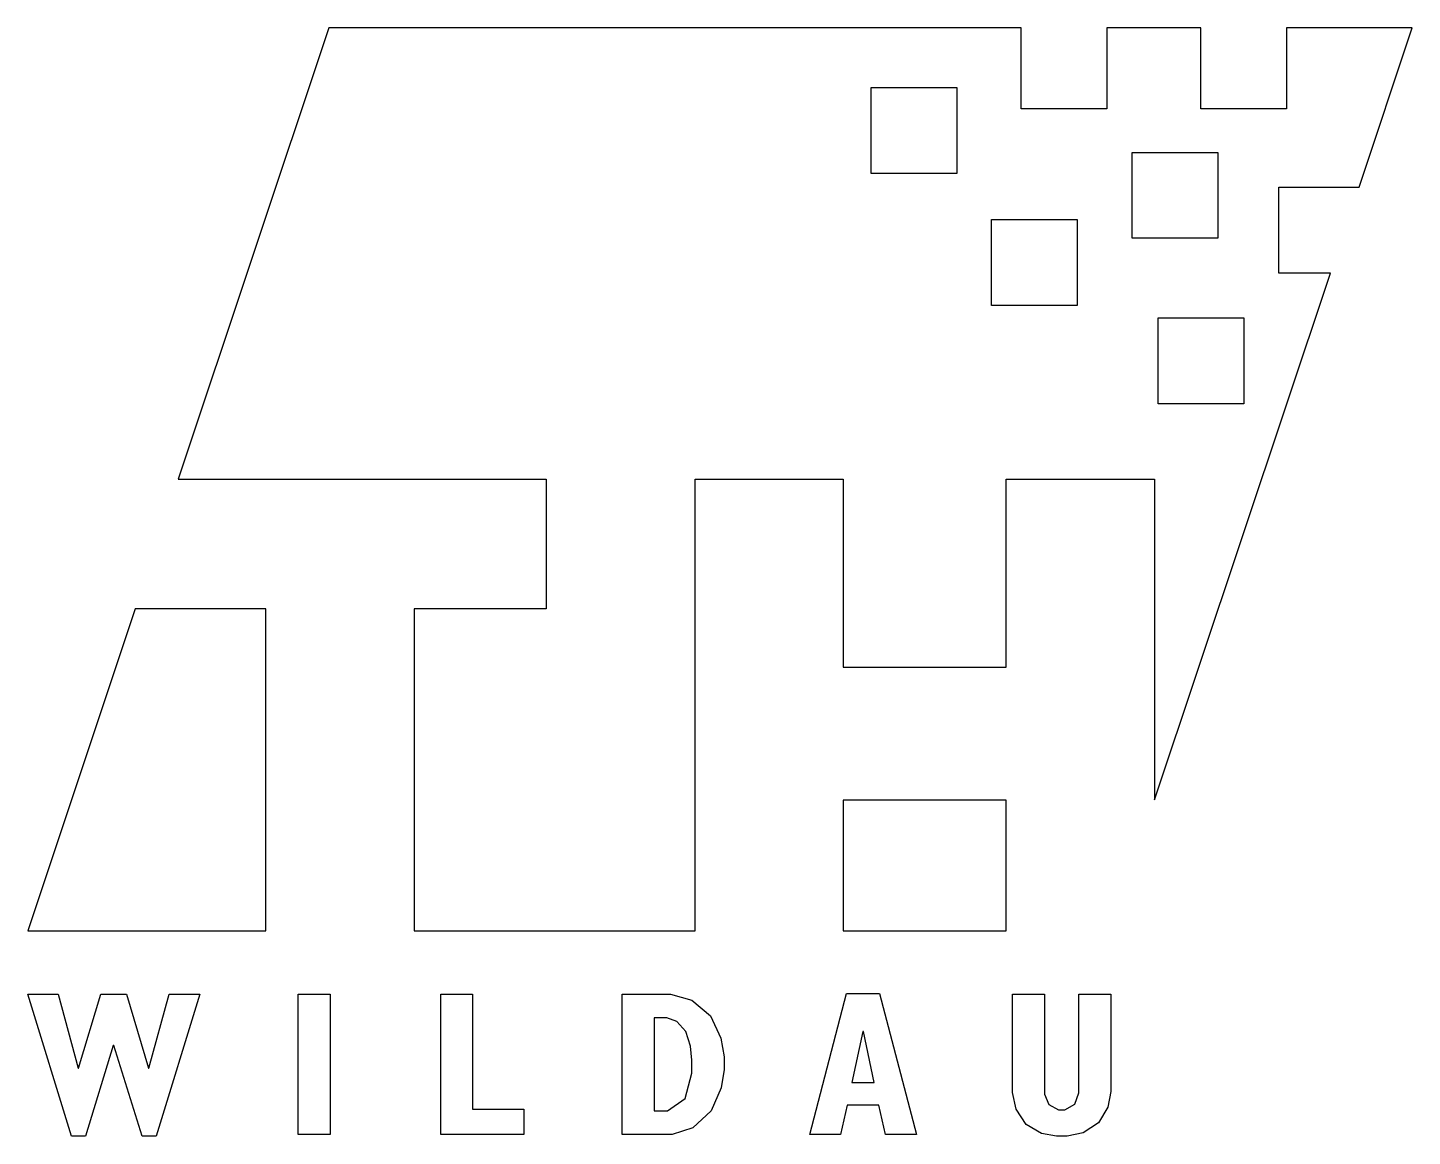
# Model space of a CAD drawing. Extents: x 0 to 37, y 0 to 29.7.
import ezdxf

# ---------------------------------------------------------------- set-up
doc = ezdxf.new("R2010")
doc.units = 0
doc.layers.get('0').update_dxf_attribs({"linetype": 'CONTINUOUS'})

msp = doc.modelspace()

# ---------------------------------------------------------------- linework, layer by layer
at = {"color": 152}
for p, q in [((8.053, 29.654), (4.027, 17.576)), ((26.578, 29.654), (8.053, 29.654)), ((26.578, 27.481), (26.578, 29.654)), ((31.382, 29.654), (28.873, 29.654)), ((28.873, 29.654), (28.873, 27.481)), ((31.382, 27.481), (31.382, 29.654)), ((37.042, 29.654), (33.676, 29.654)), ((33.676, 29.654), (33.676, 27.481)), ((35.617, 25.384), (37.042, 29.654)), ((22.563, 25.758), (22.563, 28.051)), ((22.563, 28.051), (24.857, 28.051)), ((24.857, 28.051), (24.857, 25.758)), ((28.873, 27.481), (26.578, 27.481)), ((33.676, 27.481), (31.382, 27.481)), ((29.545, 24.025), (29.545, 26.319)), ((29.545, 26.319), (31.841, 26.319)), ((31.841, 26.319), (31.841, 24.025)), ((24.857, 25.758), (22.563, 25.758)), ((33.467, 23.089), (33.467, 25.384)), ((33.467, 25.384), (35.617, 25.384)), ((25.783, 22.226), (25.783, 24.521)), ((25.783, 24.521), (28.076, 24.521)), ((28.076, 24.521), (28.076, 22.226)), ((31.841, 24.025), (29.545, 24.025)), ((30.142, 8.996), (34.851, 23.089)), ((34.851, 23.089), (33.467, 23.089)), ((28.076, 22.226), (25.783, 22.226)), ((30.245, 19.597), (30.245, 21.892)), ((30.245, 21.892), (32.538, 21.892)), ((32.538, 21.892), (32.538, 19.597)), ((32.538, 19.597), (30.245, 19.597)), ((4.027, 17.576), (13.869, 17.576)), ((13.869, 17.576), (13.869, 14.111)), ((17.854, 5.496), (17.854, 17.576)), ((17.854, 17.576), (21.816, 17.576)), ((21.816, 17.576), (21.816, 12.553)), ((26.177, 12.553), (26.177, 17.576)), ((26.177, 17.576), (30.142, 17.576)), ((30.142, 17.576), (30.142, 8.996)), ((2.872, 14.111), (0, 5.496)), ((6.373, 14.111), (2.872, 14.111)), ((6.373, 5.496), (6.373, 14.111)), ((13.869, 14.111), (10.337, 14.111)), ((10.337, 14.111), (10.337, 5.496)), ((21.816, 12.553), (26.177, 12.553)), ((26.177, 8.988), (21.816, 8.988)), ((21.816, 8.988), (21.816, 5.496)), ((26.177, 5.496), (26.177, 8.988)), ((0, 5.496), (6.373, 5.496)), ((10.337, 5.496), (17.854, 5.496)), ((21.816, 5.496), (26.177, 5.496)), ((0, 3.802), (0.819, 3.802)), ((1.175, 0), (0, 3.802)), ((0.819, 3.802), (1.352, 1.819)), ((1.361, 1.819), (1.961, 3.802)), ((1.961, 3.802), (2.642, 3.802)), ((2.642, 3.802), (3.23, 1.819)), ((3.241, 1.819), (3.785, 3.802)), ((4.604, 3.802), (3.433, 0)), ((3.785, 3.802), (4.604, 3.802)), ((7.236, 3.802), (8.088, 3.802)), ((7.236, 0.05), (7.236, 3.802)), ((8.088, 3.802), (8.088, 0.05)), ((11.052, 3.802), (11.903, 3.802)), ((11.052, 0.05), (11.052, 3.802)), ((11.903, 3.802), (11.903, 0.725)), ((15.905, 3.802), (17.015, 3.802)), ((15.905, 0.05), (15.905, 3.802)), ((17.015, 3.802), (17.201, 3.802)), ((17.201, 3.802), (17.763, 3.642)), ((20.923, 0.05), (21.905, 3.824)), ((21.905, 3.824), (22.79, 3.824)), ((22.79, 3.824), (23.774, 0.05)), ((26.347, 1.324), (26.347, 3.802)), ((26.347, 3.802), (27.198, 3.802)), ((27.198, 3.802), (27.198, 1.22)), ((28.122, 1.264), (28.122, 3.802)), ((28.122, 3.802), (28.973, 3.802)), ((28.973, 3.802), (28.973, 1.335)), ((17.763, 3.642), (18.265, 3.222)), ((17.004, 3.171), (16.757, 3.171)), ((16.757, 3.171), (16.757, 0.681)), ((17.095, 3.171), (17.004, 3.171)), ((17.37, 3.074), (17.095, 3.171)), ((17.606, 2.807), (17.37, 3.074)), ((18.265, 3.222), (18.547, 2.629)), ((17.73, 2.407), (17.606, 2.807)), ((18.547, 2.629), (18.635, 2.125)), ((22.346, 2.802), (22.049, 1.44)), ((22.356, 2.802), (22.346, 2.802)), ((22.648, 1.44), (22.356, 2.802)), ((2.29, 2.428), (1.543, 0)), ((2.303, 2.428), (2.29, 2.428)), ((3.066, 0), (2.303, 2.428)), ((17.767, 2.035), (17.73, 2.407)), ((17.767, 1.911), (17.767, 2.035)), ((17.767, 1.688), (17.767, 1.911)), ((18.635, 2.125), (18.635, 1.955)), ((18.635, 1.955), (18.635, 1.79)), ((1.352, 1.819), (1.361, 1.819)), ((3.23, 1.819), (3.241, 1.819)), ((17.593, 1.014), (17.767, 1.688)), ((18.635, 1.79), (18.551, 1.294)), ((18.551, 1.294), (18.281, 0.679)), ((22.049, 1.44), (22.648, 1.44)), ((26.347, 1.174), (26.347, 1.324)), ((26.442, 0.723), (26.347, 1.174)), ((27.198, 1.22), (27.198, 1.129)), ((27.198, 1.129), (27.316, 0.854)), ((28.014, 0.86), (28.122, 1.163)), ((28.122, 1.163), (28.122, 1.264)), ((28.973, 1.198), (28.892, 0.78)), ((28.973, 1.335), (28.973, 1.198)), ((17.118, 0.681), (17.593, 1.014)), ((21.927, 0.83), (21.747, 0.05)), ((22.773, 0.83), (21.927, 0.83)), ((22.95, 0.05), (22.773, 0.83)), ((27.316, 0.854), (27.573, 0.71)), ((27.748, 0.71), (28.014, 0.86)), ((28.892, 0.78), (28.649, 0.36)), ((11.903, 0.725), (13.277, 0.725)), ((13.277, 0.725), (13.277, 0.05)), ((16.757, 0.681), (16.959, 0.681)), ((16.959, 0.681), (17.118, 0.681)), ((18.281, 0.679), (17.793, 0.227)), ((26.71, 0.313), (26.442, 0.723)), ((27.573, 0.71), (27.66, 0.71)), ((27.66, 0.71), (27.748, 0.71)), ((1.543, 0), (1.175, 0)), ((3.433, 0), (3.066, 0)), ((8.088, 0.05), (7.236, 0.05)), ((13.277, 0.05), (11.052, 0.05)), ((17.059, 0.05), (15.905, 0.05)), ((17.242, 0.05), (17.059, 0.05)), ((17.793, 0.227), (17.242, 0.05)), ((21.747, 0.05), (20.923, 0.05)), ((23.774, 0.05), (22.95, 0.05)), ((27.125, 0.076), (26.71, 0.313)), ((27.526, 0), (27.125, 0.076)), ((27.66, 0), (27.526, 0)), ((27.805, 0), (27.66, 0)), ((28.24, 0.094), (27.805, 0)), ((28.649, 0.36), (28.24, 0.094))]:
    msp.add_line(p, q, dxfattribs=at)

doc.saveas('drawing.dxf')
